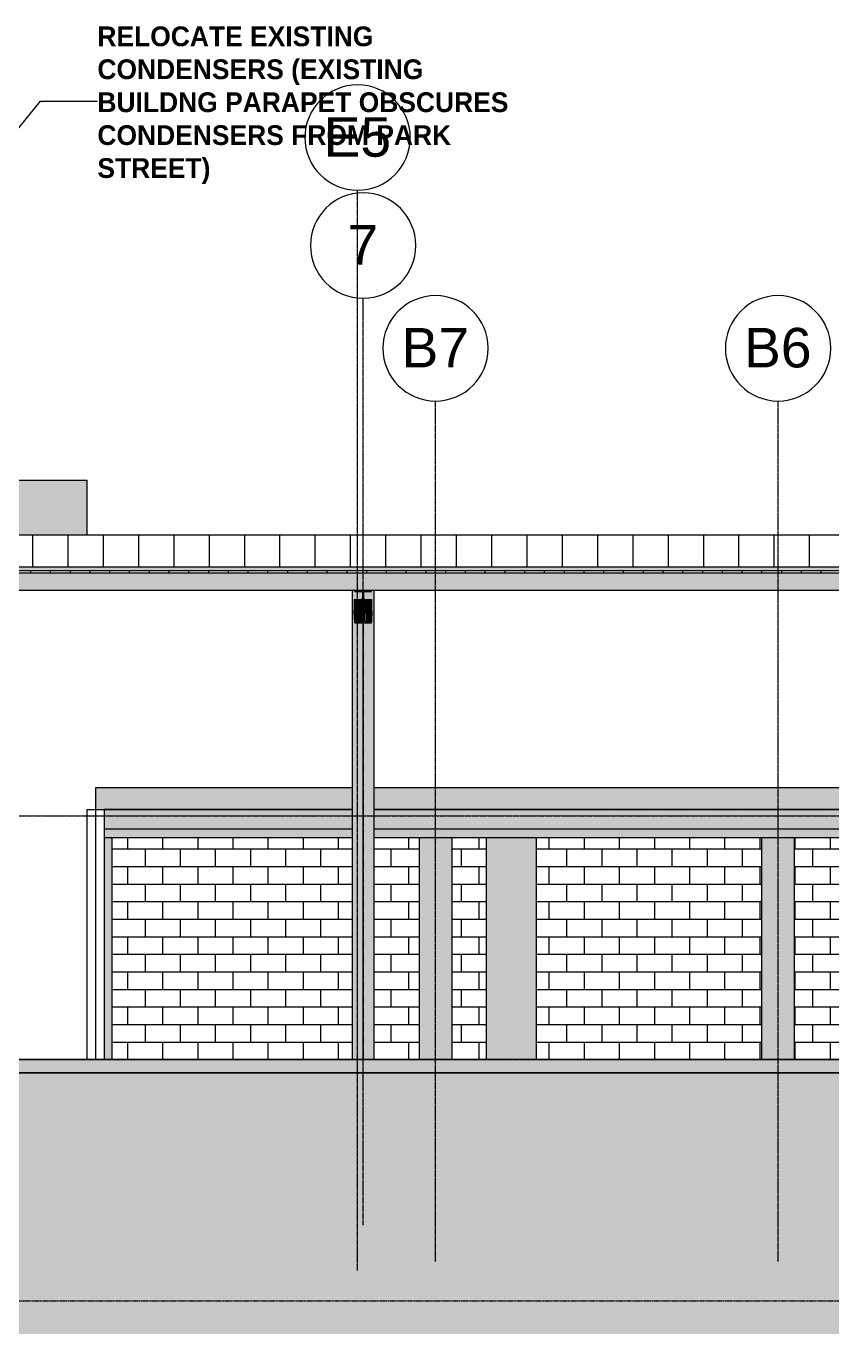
# Model space of a CAD drawing. Header units: inches. Extents: x 1352 to 6578, y -201 to 490.
# Drawn here: x 1911 to 2278, y -125 to 471 of the extents above; entities that cross this region are included whole.
import ezdxf

# ---------------------------------------------------------------- set-up
doc = ezdxf.new("R2010")
doc.units = ezdxf.units.IN
doc.header["$MEASUREMENT"] = 0
for name, pattern in [('Aligning Line 1_8_', [0.25, 0.125, -0.125]), ('Grid Line 1_2_', [0.875, 0.5, -0.125, 0.125, -0.125]), ('Hidden 1_8_', [0.1875, 0.125, -0.0625])]:
    doc.linetypes.add(name, pattern=pattern)
for name, color, linetype, lineweight in [('A-FLOR-LEVL', 51, 'Continuous', 9), ('A-ROOF', 132, 'Continuous', 13), ('A-ROOF-PATT', 132, 'Continuous', 9), ('A-WALL', 113, 'Continuous', 13), ('A-WALL-PATT', 111, 'Continuous', 13), ('C-BLDG-PADS', 91, 'Continuous', 13), ('C-TOPO', 7, 'Continuous', 9), ('G-ANNO-SYMB', 111, 'Aligning Line 1_8_', 9), ('G-ANNO-TEXT', 231, 'Continuous', 9), ('S-BEAM', 12, 'Continuous', 13), ('S-COLS', 52, 'Continuous', 13), ('S-GRID', 1, 'Continuous', 9), ('S-GRID-IDEN', 1, 'Continuous', 9)]:
    doc.layers.add(name, color=color, linetype=linetype, lineweight=lineweight)
doc.styles.add('Arial', font='arial.ttf', dxfattribs={"height": 18})
doc.styles.add('Century Gothic_B', font='', dxfattribs={"height": 9})
doc.styles.get('Century Gothic_B').set_extended_font_data('Century Gothic', bold=True)
pattern_1 = [(50, (2839.867, 132.76), (27.5427, -2.40992), [2.88, -31.68]), (355, (2839.867, 132.76), (-5.32784, 28.88427), [2.304, -25.344]), (100.451, (2842.163, 132.558), (22.2153, 26.47393), [2.448, -26.924]), (46.184, (2839.867, 140.44), (40.9819, -6.3564), [4.32, -47.52]), (96.636, (2843.283, 139.91), (35.8907, 37.4062), [3.671, -40.386]), (351.184, (2839.867, 140.44), (35.891, 37.4062), [3.456, -38.016]), (21, (2843.707, 138.52), (22.92104, -15.46073), [2.88, -31.68]), (326, (2843.707, 138.52), (9.34353, 27.84574), [2.304, -25.344]), (71.451, (2845.617, 137.23), (32.26477, 12.3844), [2.448, -26.924]), (37.5, (2839.867, 132.759), (0.466855, 12.78271), [1.267, -23.77, 1.267, -24.461, -25.44]), (37.5, (2839.867, 132.759), (0.466855, 12.78271), [-50.765, 1.267, -24.173]), (7.5, (2839.867, 132.759), (10.10159, 15.14509), [1.267, -13.402, 1.267, -23.194, -9.696]), (7.5, (2839.867, 132.759), (10.10159, 15.14509), [-39.13, 1.267, -8.429]), (327.5, (2831.304, 132.759), (20.49916, -0.86578), [1.267, -8.333, 1.267, -28.685, -39.744]), (327.5, (2831.304, 132.759), (20.49916, -0.86578), [-39.552, 1.267, -38.477]), (317.5, (2827.464, 132.759), (22.39478, 3.8443), [1.267, -11.213, 1.267, -18.624, -28.224]), (317.5, (2827.464, 132.759), (22.39478, 3.8443), [-32.371, 1.267, -26.957])]

# ---------------------------------------------------------------- blocks, each defined once
blk = doc.blocks.new('Conc Beam - Conc Beam-1196117-BUILDING SECTION - EAST_WEST - LOOKING SOUTH')
at = {"layer": 'S-BEAM', "lineweight": 9}
h = blk.add_hatch(dxfattribs=at)
h.set_pattern_fill('FP_2', color=9, style=0, pattern_type=2)
h.set_pattern_definition(pattern_1)
h.paths.add_polyline_path([(3003.2, 105), (3003.2, 114), (2717.2, 114), (2717.2, 105), (2995.35, 105)], flags=0)
h.paths.add_polyline_path([(1946.2, 105), (2059.2, 105), (2059.2, 114), (1946.2, 114)], flags=0)
h.paths.add_polyline_path([(2069.2, 105), (2383.2, 105), (2383.2, 114), (2069.2, 114)], flags=0)
h.paths.add_polyline_path([(2707.2, 105), (2707.2, 114), (2393.2, 114), (2393.2, 105), (2702.7, 105)], flags=0)
h = blk.add_hatch(dxfattribs=at)
h.set_pattern_fill('FP_1', color=9, style=0, pattern_type=2)
h.set_pattern_definition([(15.684, (2839.867, 266.494), (27.54289, -0.567414), [1.923, -21.151]), (358.819, (2839.867, 266.494), (-5.32787, 6.80526), [2.296, -25.253]), (128.059, (2842.163, 266.446), (22.21534, 6.23736), [0.72, -7.923]), (13.796, (2839.867, 268.303), (40.98236, -1.49731), [3.08, -33.877]), (116.279, (2843.283, 268.178), (35.8904, 8.813), [0.958, -10.541]), (357.907, (2839.867, 268.303), (35.89081, 8.81309), [3.417, -37.592]), (5.168, (2843.707, 267.851), (22.92125, -3.642143), [2.7, -29.697]), (350.97, (2843.707, 267.851), (9.343534, 6.56083), [1.934, -21.275]), (35.075, (2845.617, 267.547), (32.26462, 2.91765), [0.951, -10.465]), (10.247, (2839.867, 266.494), (0.466623, 3.012051), [1.022, -19.163, 1.022, -19.721, -20.51]), (10.247, (2839.867, 266.494), (0.466623, 3.012051), [-40.927, 1.022, -19.488]), (1.777, (2839.867, 266.494), (10.102217, 3.567981), [1.257, -13.293, 1.257, -23.006, -9.618]), (1.777, (2839.867, 266.494), (10.102217, 3.567981), [-38.813, 1.257, -8.361]), (351.464, (2831.304, 266.494), (20.4988025, -0.203912), [1.081, -7.107, 1.081, -24.464, -33.895]), (351.464, (2831.304, 266.494), (20.4988025, -0.203912), [-33.731, 1.081, -32.814]), (347.818, (2827.464, 266.494), (22.394407, 0.90578), [0.956, -8.457, 0.956, -14.047, -21.288]), (347.818, (2827.464, 266.494), (22.394407, 0.90578), [-24.416, 0.956, -20.333])])
h.paths.add_polyline_path([(3003.2, 101), (3003.2, 105), (2717.2, 105), (2717.2, 101), (2995.35, 101)], flags=0)
h.paths.add_polyline_path([(1946.2, 101), (2059.2, 101), (2059.2, 105), (1946.2, 105)], flags=0)
h.paths.add_polyline_path([(2069.2, 101), (2383.2, 101), (2383.2, 105), (2069.2, 105)], flags=0)
h.paths.add_polyline_path([(2707.2, 101), (2707.2, 105), (2393.2, 105), (2393.2, 101), (2702.7, 101)], flags=0)
at = {"layer": 'S-BEAM', "color": 8, "lineweight": 9}
for p, q in [((1946.2, 114), (2059.2, 114)), ((2069.2, 114), (2383.2, 114)), ((2059.2, 105), (1946.2, 105)), ((2383.2, 105), (2069.2, 105)), ((2059.2, 101), (1946.2, 101)), ((2383.2, 101), (2069.2, 101))]:
    blk.add_line(p, q, dxfattribs=at)
blk = doc.blocks.new('Walls 1 - Walls 1-1277454-BUILDING SECTION - EAST_WEST - LOOKING SOUTH')
at = {"layer": 'A-ROOF', "lineweight": 9}
blk.add_hatch(color=161, dxfattribs=at).paths.add_polyline_path([(1577.83, -48), (1577.83, 264), (1448.5, 264), (1448.5, -48)], flags=0)
h = blk.add_hatch(color=254, dxfattribs=at)
h.paths.add_polyline_path([(1938.58, -6.01), (1938.58, -6), (1908.37, -6.01)], flags=0)
h.paths.add_polyline_path([(1797.2, 239.02), (1938.58, 239.02), (1938.58, 264), (1797.2, 264), (1797.2, 241.62)], flags=0)
h.paths.add_polyline_path([(1585.45, 239.02), (1741.78, 239.02), (1741.78, 264), (1585.45, 264)], flags=0)
for p, q in [((1577.83, 264), (1448.5, 264)), ((1577.83, -48), (1577.83, 264)), ((1448.5, -48), (1577.83, -48))]:
    blk.add_line(p, q, dxfattribs=at)
at = {"layer": 'A-ROOF', "color": 8, "lineweight": 9}
for p, q in [((1585.45, 264), (1741.78, 264)), ((1797.2, 264), (1938.58, 264)), ((1938.58, 239.02), (1938.58, 264))]:
    blk.add_line(p, q, dxfattribs=at)
blk = doc.blocks.new('W-Wide Flange - GIRDER - T_B_D_ - 2-1379053-BUILDING SECTION - EAST_WEST - LOOKING SOUTH')
at = {"layer": 'S-BEAM', "lineweight": 9}
for points in [[(2060.18, 204.59), (2063.24, 204.62), (2063.24, 209.62), (2060.18, 209.62), (2060.18, 204.59)], [(2063.24, 204.59), (2063.44, 204.62), (2063.73, 204.77), (2063.87, 204.92), (2063.93, 204.99), (2064.01, 205.19), (2064.04, 205.39), (2064.01, 210.21), (2063.84, 209.9), (2063.8, 209.85), (2063.64, 209.72), (2063.44, 209.64), (2063.24, 209.62), (2063.24, 204.62)], [(2065.17, 204.59), (2065.15, 209.62), (2064.96, 209.64), (2064.77, 209.72), (2064.56, 209.9), (2064.48, 210.02), (2064.4, 210.21), (2064.37, 210.21), (2064.4, 205.19), (2064.54, 204.92), (2064.68, 204.77), (2064.77, 204.7), (2065, 204.62), (2065.15, 204.6)], [(2068.23, 204.59), (2068.23, 209.62), (2065.17, 209.62), (2065.17, 204.59), (2068.23, 204.59)]]:
    blk.add_hatch(color=254, dxfattribs=at).paths.add_polyline_path(points, flags=0)
h = blk.add_hatch(color=254, dxfattribs=at)
h.paths.add_polyline_path([(2064, 204.02), (2064.04, 204.02), (2064.01, 205.19), (2063.87, 204.92), (2063.72, 204.76), (2063.49, 204.64), (2063.29, 204.6), (2063.24, 204.59), (2060.18, 204.59), (2060.18, 204.54), (2063.44, 204.56), (2063.73, 204.71), (2063.88, 204.87), (2063.96, 205.01), (2063.99, 204.99), (2063.91, 204.77), (2063.92, 204.69), (2063.96, 204.65), (2063.9, 204.44), (2063.95, 204.45), (2063.99, 204.46), (2063.91, 204.19), (2063.84, 204.02), (2063.93, 204.09), (2063.94, 204.02), (2064, 204.02)], flags=0)
h.paths.add_polyline_path([(2064.48, 204.02), (2064.5, 204.16), (2064.49, 204.22), (2064.44, 204.37), (2064.5, 204.31), (2064.5, 204.67), (2064.53, 204.7), (2064.4, 205.09), (2064.46, 204.99), (2064.56, 204.82), (2064.72, 204.68), (2064.89, 204.59), (2065.03, 204.55), (2065.49, 204.54), (2068.23, 204.54), (2068.23, 204.59), (2064.96, 204.62), (2064.68, 204.77), (2064.52, 204.94), (2064.42, 205.13), (2064.4, 205.19), (2064.37, 205.18), (2064.39, 204.02), (2064.47, 204.02)], flags=0)
h.paths.add_polyline_path([(2063.93, 204.09), (2063.91, 204.13), (2064.01, 204.27), (2064.01, 204.22), (2063.95, 204.11)], flags=0)
h.paths.add_polyline_path([(2064.4, 204.34), (2064.44, 204.34), (2064.42, 204.31)], flags=0)
h.paths.add_polyline_path([(2064.47, 204.09), (2064.4, 204.25), (2064.42, 204.25), (2064.47, 204.11)], flags=0)
h.paths.add_polyline_path([(2064.49, 204.4), (2064.41, 204.51), (2064.46, 204.46), (2064.47, 204.43)], flags=0)
at = {"layer": 'S-BEAM', "color": 8, "lineweight": 9}
for p, q in [((2060.18, 209.62), (2063.24, 209.62)), ((2060.18, 209.62), (2060.18, 204.59)), ((2064.04, 212.61), (2064.04, 205.39)), ((2064.37, 205.39), (2064.37, 212.61)), ((2065.17, 209.62), (2068.23, 209.62)), ((2068.23, 204.59), (2068.23, 209.62)), ((2063.24, 204.59), (2060.18, 204.59)), ((2060.18, 204.59), (2060.18, 204.02)), ((2063.93, 204.02), (2064.04, 204.02)), ((2064.37, 204.02), (2064.48, 204.02)), ((2068.23, 204.59), (2065.17, 204.59)), ((2068.23, 204.02), (2068.23, 204.59))]:
    blk.add_line(p, q, dxfattribs=at)
for centre, start_param, end_param in [((2063.24, 210.42), 4.712389, 6.283185), ((2065.17, 210.42), 3.141593, 4.712389), ((2063.24, 205.39), 4.712389, 6.283185), ((2065.17, 205.39), 3.141593, 4.712389)]:
    blk.add_ellipse(centre, major_axis=(0.8, 0), ratio=0.999783, start_param=start_param, end_param=end_param, dxfattribs=at)
blk = doc.blocks.new('W-Wide Flange-Column - W10X49-1602557-BUILDING SECTION - EAST_WEST - LOOKING SOUTH')
at = {"layer": 'S-COLS', "color": 8, "linetype": 'Hidden 1_8_', "lineweight": 9}
for p, q in [((2064.05, 201.97), (2064.05, 200.21)), ((2064.05, 198.97), (2064.05, 0)), ((2064.36, 200.21), (2064.36, 201.97)), ((2064.36, 0), (2064.36, 198.97))]:
    blk.add_line(p, q, dxfattribs=at)
blk = doc.blocks.new('Grid - Grid Head - Circle-50561-BUILDING SECTION - EAST_WEST - LOOKING SOUTH')
at = {"layer": 'S-GRID-IDEN'}
for start, end in [(0, 180), (180, 360)]:
    blk.add_arc((2877.2, 324), 24, start, end, dxfattribs=at)

msp = doc.modelspace()

# ---------------------------------------------------------------- hatches: boundary and pattern name
at = {"layer": 'A-ROOF', "lineweight": 9}
msp.add_hatch(color=254, dxfattribs=at).paths.add_polyline_path([(3074.20325, 222.77639), (3105.45325, 222.77639), (3105.45325, 224.27671), (1585.45325, 224.27671), (1585.45325, 222.77639), (3037.15949, 222.77639)], flags=0)
at = {"layer": 'A-ROOF'}
h = msp.add_hatch(color=8, dxfattribs=at)
h.paths.add_polyline_path([(2451.86324, 114), (2707.20325, 114), (2707.20325, 124), (2393.20325, 124), (2393.20325, 114), (2410.05637, 114)], flags=0)
h.paths.add_polyline_path([(1946.20325, 114), (2059.20325, 114), (2059.20325, 124), (1942.39075, 124), (1942.39075, 114)], flags=0)
h.paths.add_polyline_path([(3003.20325, 114), (3003.20325, 124), (2717.20325, 124), (2717.20325, 114), (2995.35262, 114)], flags=0)
h.paths.add_polyline_path([(2069.20325, 114), (2383.20325, 114), (2383.20325, 124), (2069.20325, 124)], flags=0)
at = {"layer": 'A-ROOF-PATT'}
h = msp.add_hatch(dxfattribs=at)
h.set_pattern_fill('FP_6', color=9, style=0, pattern_type=2)
h.set_pattern_definition([(90, (0, 464.157), (-16.082, 1e-15), [])])
h.paths.add_polyline_path([(2383.92707, 224.27671), (3105.45325, 224.27671), (3105.45325, 225.63259), (3569.20325, 225.63259), (3569.20325, 233.68468), (3360.20325, 233.68468), (3360.20325, 239.01801), (3028.20325, 239.01801), (3028.20325, 224.6352), (3017.57825, 224.6352), (3017.57825, 239.01801), (1797.20325, 239.01801), (1797.20325, 237.63489), (1799.20325, 237.63489), (1799.20325, 226.41246), (1739.78138, 226.41246), (1739.78138, 237.63489), (1741.78138, 237.64135), (1741.78138, 239.01801), (1585.45325, 239.01801), (1585.45325, 224.27671), (2378.70121, 224.27671)], flags=0)
h = msp.add_hatch(dxfattribs=at)
h.set_pattern_fill('FP_4', color=8, style=0, pattern_type=2)
h.set_pattern_definition([(0, (2839.867, 132.759), (0, 9), []), (90, (2839.867, 132.759), (-9, 6e-16), [])])
h.paths.add_polyline_path([(1585.45325, 221.77617), (3105.45325, 221.77617), (3105.45325, 222.77639), (1585.45325, 222.77639)], flags=0)
h = msp.add_hatch(dxfattribs=at)
h.set_pattern_fill('FP_5', color=8, style=0, pattern_type=2)
h.set_pattern_definition([(161.57, (2840.347, 133.239), (-3.8399538, -1.54e-05), [0, -27.322, 3.034, 0]), (18.43, (2839.387, 133.239), (-3.8399538, 1.54e-05), [0, -27.322, 3.034, 0]), (108.43, (2840.347, 133.239), (1.919622, -9.6005246), [9.106, -21.25]), (71.57, (2839.387, 133.239), (1.919622, 9.6005246), [9.106, -21.25])])
h.paths.add_polyline_path([(3105.2563, 213.77444), (3105.45325, 213.77444), (3105.45325, 221.77617), (1585.45325, 221.77617), (1585.45325, 213.77444), (3074.20325, 213.77444)], flags=0)
at = {"layer": 'A-WALL'}
msp.add_hatch(color=254, dxfattribs=at).paths.add_polyline_path([(2120.20325, 0), (2143.20325, 0), (2143.20325, 101), (2120.20325, 101), (2120.20325, 100.65548)], flags=0)
at = {"layer": 'A-WALL-PATT', "lineweight": 9}
h = msp.add_hatch(dxfattribs=at)
h.set_pattern_fill('FP_7', color=9, style=0, pattern_type=2)
h.set_pattern_definition([(0, (3205.016, 0), (0, 8), []), (90, (3205.016, 0), (-8, 8), [8, -8])])
h.paths.add_polyline_path([(3016.20319, -6.00628), (3016.17187, -6), (3005.80434, -6.00628)], flags=0)
h.paths.add_polyline_path([(2735.53637, 0), (2765.20325, 0), (2765.20325, 101), (2728.70325, 101), (2728.70325, 0)], flags=0)
h.paths.add_polyline_path([(1950.18074, 0), (2059.20325, 0), (2059.20325, 101), (1949.89075, 101), (1949.89075, 0)], flags=0)
h.paths.add_polyline_path([(2953.54574, 0), (2980.20325, 0), (2980.20325, 101), (2884.70325, 101), (2884.70325, 0)], flags=0)
h.paths.add_polyline_path([(2788.20325, 0), (2869.70325, 0), (2869.70325, 101), (2788.20325, 101), (2788.20325, 100.65548)], flags=0)
h.paths.add_polyline_path([(2707.20325, 0), (2707.20325, 101), (2573.20325, 101), (2573.20325, 0), (2702.70449, 0)], flags=0)
h.paths.add_polyline_path([(2117.40824, 0), (2120.20325, 0), (2120.20325, 101), (2104.70325, 101), (2104.70325, 0)], flags=0)
h.paths.add_polyline_path([(2550.20325, 0), (2550.20325, 101), (2416.70325, 101), (2416.70325, 0), (2451.86324, 0)], flags=0)
h.paths.add_polyline_path([(2143.20325, 0), (2245.70325, 0), (2245.70325, 101), (2143.20325, 101), (2143.20325, 100.65548)], flags=0)
h.paths.add_polyline_path([(2260.70325, 0), (2335.20325, 0), (2335.20325, 101), (2260.70325, 101), (2260.70325, 100.65548)], flags=0)
h.paths.add_polyline_path([(2358.20325, 0), (2383.20325, 0), (2383.20325, 101), (2358.20325, 101), (2358.20325, 100.65548)], flags=0)
h.paths.add_polyline_path([(2393.20325, 0), (2401.70325, 0), (2401.70325, 101), (2393.20325, 101), (2393.20325, 44.26948)], flags=0)
h.paths.add_polyline_path([(2069.20325, 0), (2089.70325, 0), (2089.70325, 101), (2069.20325, 101), (2069.20325, 44.26948)], flags=0)
at = {"layer": 'C-BLDG-PADS', "lineweight": 9}
h = msp.add_hatch(dxfattribs=at)
h.set_pattern_fill('FP_2', style=0, pattern_type=2)
h.set_pattern_definition(pattern_1)
h.paths.add_polyline_path([(2117.40824, -6), (3016.20325, -6), (3016.20325, 0), (1587.20325, 0), (1587.20325, -6), (2075.60137, -6)], flags=0)
at = {"layer": 'C-TOPO'}
h = msp.add_hatch(dxfattribs=at)
h.set_pattern_fill('FP_11', color=8, style=0, pattern_type=2)
h.set_pattern_definition([(0, (2839.867, 132.76), (24, 24), [24, -24]), (0, (2839.867, 141.76), (24, 24), [24, -24]), (0, (2839.867, 150.76), (24, 24), [24, -24]), (90, (2842.867, 153.76), (-24, 24), [24, -24]), (90, (2851.867, 153.76), (-24, 24), [24, -24]), (90, (2860.867, 153.76), (-24, 24), [24, -24])])
h.paths.add_polyline_path([(1590.64075, -124.88852), (3016.20325, -124.88852), (3016.20325, -80), (3012.20325, -80), (3012.20325, -68), (3016.20325, -68), (3016.20325, -6.00628), (1587.20325, -6.00628), (1587.20325, -48), (1590.64075, -48), (1590.64075, -60), (1587.20325, -60), (1587.20325, -124.88852)], flags=0)
at = {"layer": 'S-BEAM'}
for points in [[(2060.43315, 213.22333), (2060.42874, 213.77444), (2060.37549, 213.73443), (2060.43313, 213.22355)], [(2067.97335, 213.22333), (2068.03552, 213.77444), (2067.97338, 213.73443), (2067.97338, 213.42748)], [(2063.28963, 199.48525), (2063.29074, 199.50436), (2063.23575, 204.53526), (2060.17825, 204.53526), (2060.4338, 199.48525), (2062.53672, 199.48525)], [(2065.15005, 199.48525), (2067.97271, 199.48525), (2068.22825, 204.53526), (2065.17075, 204.53526), (2065.14965, 199.48525)], [(2060.43382, 198.97406), (2060.4338, 199.48525), (2060.4338, 198.97453)]]:
    msp.add_hatch(color=9, dxfattribs=at).paths.add_polyline_path(points, flags=0)
at = {"layer": 'S-BEAM', "lineweight": 9}
h = msp.add_hatch(dxfattribs=at)
h.set_pattern_fill('FP_14', color=8, style=0, pattern_type=2)
h.set_pattern_definition([(45, (2839.867, 132.759), (-9.50352, 9.50352), []), (45, (2839.867, 147.159), (-9.50352, 9.50352), [])])
h.paths.add_polyline_path([(2060.43382, 198.97406), (2067.97268, 198.97406), (2067.97268, 199.48525), (2064.88052, 199.5273), (2064.64029, 199.65177), (2064.429, 199.91709), (2064.35365, 200.2477), (2064.37281, 212.63085), (2064.52001, 212.93646), (2064.78516, 213.1479), (2065.11569, 213.22333), (2067.97335, 213.22333), (2067.97338, 213.73443), (2060.43313, 213.73443), (2060.43315, 213.22333), (2063.52592, 213.18129), (2063.76606, 213.05694), (2063.97742, 212.79173), (2064.05282, 212.46118), (2064.03375, 200.07802), (2063.88662, 199.77231), (2063.62152, 199.56075), (2063.29095, 199.48525), (2060.43382, 199.48525), (2060.43382, 199.33098)], flags=0)
at = {"layer": 'S-BEAM'}
h = msp.add_hatch(color=9, dxfattribs=at)
h.paths.add_polyline_path([(2063.93594, 200.55607), (2064.02309, 200.68587), (2063.97992, 200.66573), (2063.94003, 200.56627)], flags=0)
h.paths.add_polyline_path([(2063.85379, 201.33443), (2063.89142, 201.31526), (2063.85242, 201.3313)], flags=0)
h.paths.add_polyline_path([(2063.81645, 201.81147), (2063.84323, 201.77487), (2063.77713, 201.68766)], flags=0)
h.paths.add_polyline_path([(2063.90675, 203.29402), (2063.82304, 203.23945), (2063.8538, 203.28072), (2063.90032, 203.2924)], flags=0)
h.paths.add_polyline_path([(2063.81029, 203.99353), (2063.76362, 203.87987), (2063.70997, 203.91474), (2063.76362, 203.98585)], flags=0)
h.paths.add_polyline_path([(2063.29095, 199.48525), (2063.62169, 199.56086), (2063.8867, 199.77254), (2064.02157, 200.2477), (2063.97992, 200.27991), (2063.8968, 200.2193), (2063.92768, 200.40224), (2063.98104, 200.72128), (2063.96601, 200.88961), (2063.93458, 200.9274), (2063.90083, 200.9517), (2063.78292, 200.88271), (2063.84323, 200.99562), (2063.90083, 201.04733), (2064.01205, 201.34697), (2063.9622, 201.47609), (2063.93238, 201.4919), (2063.90641, 201.55734), (2063.90641, 201.63882), (2063.93578, 201.74546), (2063.94859, 202.21266), (2063.89787, 202.20441), (2063.86146, 202.2281), (2063.89787, 202.34769), (2063.9622, 202.41244), (2063.9622, 202.53454), (2063.8883, 202.49359), (2063.84323, 202.50107), (2063.8541, 202.56723), (2063.97016, 202.84114), (2063.94853, 202.84114), (2063.92718, 202.88963), (2064.00734, 203.32049), (2063.92429, 203.22173), (2063.92788, 203.38921), (2063.90032, 203.41483), (2063.87255, 203.4387), (2063.8478, 203.48741), (2063.84323, 203.53823), (2063.90032, 203.68337), (2063.95142, 203.77786), (2063.99662, 204.01975), (2063.88211, 203.87203), (2063.83069, 203.86808), (2063.84323, 203.89549), (2063.92679, 204.02436), (2063.8864, 204.0533), (2063.84323, 204.07503), (2063.93297, 204.40151), (2063.90598, 204.38855), (2063.92474, 204.49183), (2063.9653, 204.67281), (2063.90801, 204.67281), (2063.87902, 204.70178), (2063.99099, 205.02019), (2063.95317, 204.99454), (2063.847, 204.82889), (2063.69005, 204.68407), (2063.52034, 204.59463), (2063.29095, 204.54253), (2063.23575, 204.53526), (2063.29074, 199.50436)], flags=0)
h.paths.add_polyline_path([(2063.69517, 199.72126), (2063.69506, 199.72126), (2063.69506, 199.77226)], flags=0)
h.paths.add_polyline_path([(2063.66008, 199.86095), (2063.78076, 200.00041), (2063.69506, 199.897)], flags=0)
h.paths.add_polyline_path([(2063.61946, 200.34174), (2063.68894, 200.42989), (2063.68894, 200.3863), (2063.62152, 200.34307)], flags=0)
h.paths.add_polyline_path([(2063.74511, 200.42232), (2063.90083, 200.68623), (2063.76599, 200.44754)], flags=0)
h.paths.add_polyline_path([(2063.73812, 201.81504), (2063.84493, 201.92487), (2063.84323, 201.9114), (2063.74505, 201.82139)], flags=0)
h.paths.add_polyline_path([(2063.9062, 202.21371), (2063.8883, 202.26981), (2063.89787, 202.2159)], flags=0)
h.paths.add_polyline_path([(2063.94489, 202.56723), (2064.00664, 202.60591), (2063.96663, 202.62336), (2063.95964, 202.60532)], flags=0)
h.paths.add_polyline_path([(2063.92429, 203.22173), (2064.00734, 203.32049), (2063.97093, 203.34946), (2063.93887, 203.26167)], flags=0)
h.paths.add_polyline_path([(2063.92718, 203.48591), (2064.01959, 203.63518), (2063.98183, 203.6399), (2063.93045, 203.49513)], flags=0)
h.paths.add_polyline_path([(2063.93045, 203.5594), (2063.99791, 203.73614), (2063.96862, 203.7082), (2063.95109, 203.63987)], flags=0)
h.paths.add_polyline_path([(2063.93297, 204.08987), (2064.01204, 204.26642), (2063.97989, 204.26642), (2063.90594, 204.11556)], flags=0)
h.paths.add_polyline_path([(2063.95763, 204.26733), (2064.01218, 204.33228), (2063.97594, 204.33228)], flags=0)
h = msp.add_hatch(color=9, dxfattribs=at)
h.paths.add_polyline_path([(2064.45152, 204.55807), (2064.56614, 204.43414), (2064.48512, 204.5043), (2064.4681, 204.53153)], flags=0)
h.paths.add_polyline_path([(2064.48512, 204.39987), (2064.44121, 204.41688), (2064.47354, 204.41161)], flags=0)
h.paths.add_polyline_path([(2064.62621, 203.24397), (2064.53178, 203.31436), (2064.57548, 203.26479), (2064.60932, 203.2509)], flags=0)
h.paths.add_polyline_path([(2064.42238, 201.24726), (2064.50106, 201.17657), (2064.45866, 201.17657)], flags=0)
h.paths.add_polyline_path([(2065.11555, 199.48525), (2065.14965, 204.53804), (2064.82035, 204.62188), (2064.68317, 204.70961), (2064.53566, 204.85996), (2064.42449, 205.06417), (2064.42401, 204.96779), (2064.4981, 204.76953), (2064.48772, 204.68949), (2064.44121, 204.67281), (2064.40796, 204.59626), (2064.41782, 204.46807), (2064.50239, 204.19768), (2064.45544, 204.19768), (2064.45544, 203.96417), (2064.45544, 203.93609), (2064.44318, 203.85437), (2064.4265, 203.73614), (2064.41099, 203.68653), (2064.43359, 203.59196), (2064.63435, 203.21257), (2064.60699, 203.17607), (2064.55113, 203.17422), (2064.53178, 203.1334), (2064.51477, 203.10549), (2064.5141, 203.02252), (2064.46771, 203.03616), (2064.49528, 202.85511), (2064.46768, 202.80025), (2064.51934, 202.5252), (2064.46768, 202.25571), (2064.4251, 202.31136), (2064.51422, 201.88695), (2064.50011, 201.85405), (2064.56278, 201.66113), (2064.48995, 201.70416), (2064.48798, 201.5121), (2064.41196, 201.63687), (2064.44652, 201.43235), (2064.42238, 201.39141), (2064.39497, 201.43235), (2064.43838, 200.88988), (2064.44016, 200.85634), (2064.52284, 200.69284), (2064.55025, 200.68926), (2064.55025, 200.58036), (2064.50226, 200.63749), (2064.43579, 200.68543), (2064.49416, 200.33134), (2064.42787, 200.35991), (2064.5197, 200.10397), (2064.37791, 200.33134), (2064.429, 200.04795), (2064.4714, 199.99442), (2064.50967, 199.80133), (2064.57731, 199.71484), (2064.78507, 199.56075), (2064.94624, 199.50436)], flags=0)
h.paths.add_polyline_path([(2064.72121, 200.45498), (2064.66562, 200.55617), (2064.67678, 200.55496)], flags=0)
h.paths.add_polyline_path([(2064.6984, 200.71124), (2064.5912, 200.77667), (2064.6967, 200.77667), (2064.69778, 200.73517)], flags=0)
h.paths.add_polyline_path([(2064.68964, 203.33224), (2064.60699, 203.44782), (2064.65311, 203.43975), (2064.68008, 203.36038)], flags=0)
h.paths.add_polyline_path([(2064.46151, 203.38927), (2064.48149, 203.43975), (2064.44639, 203.43975)], flags=0)
at = {"layer": 'S-COLS'}
h = msp.add_hatch(color=9, dxfattribs=at)
h.paths.add_polyline_path([(2069.20325, 0), (2069.20325, 213.77444), (2068.03101, 213.73443), (2067.97335, 213.22333), (2064.88059, 213.18129), (2064.64049, 213.05694), (2064.4292, 212.79196), (2064.42912, 212.79173), (2064.37075, 212.61259), (2064.39801, 210.20821), (2064.56385, 209.90336), (2064.60507, 209.84965), (2064.77075, 209.72255), (2064.9637, 209.64264), (2065.17075, 209.61539), (2068.22864, 209.61539), (2068.22825, 203.96039), (2067.94684, 198.97406), (2060.4338, 198.97453), (2060.17786, 204.59463), (2060.17786, 209.61539), (2063.44281, 209.64264), (2063.63575, 209.72255), (2063.84266, 209.90336), (2063.92857, 210.0153), (2064.00849, 210.20821), (2064.03575, 210.41522), (2064.03367, 212.63085), (2063.88645, 212.93646), (2063.62126, 213.1479), (2063.29081, 213.22333), (2060.43313, 213.22355), (2060.37098, 213.77444), (2059.20325, 213.77444), (2059.20325, 0)], flags=0)
h.paths.add_polyline_path([(2064.47454, 200.54971), (2064.38655, 200.68926), (2064.42787, 200.66286), (2064.45788, 200.59011)], flags=0)
h.paths.add_polyline_path([(2064.59771, 200.56349), (2064.72121, 200.45498), (2064.65369, 200.55745), (2064.61697, 200.56141)], flags=0)
h.paths.add_polyline_path([(2064.5197, 199.77254), (2064.38481, 200.2477), (2064.43008, 200.21202), (2064.52562, 200.06155), (2064.49392, 200.15675), (2064.45508, 200.39677), (2064.47454, 200.41842), (2064.42615, 200.7192), (2064.46676, 200.7192), (2064.55025, 200.58036), (2064.58766, 200.59011), (2064.50226, 200.69553), (2064.48832, 200.7192), (2064.43838, 200.88988), (2064.48047, 200.90734), (2064.44472, 201.13178), (2064.42745, 201.38384), (2064.44652, 201.43235), (2064.42745, 201.61144), (2064.49419, 201.5121), (2064.53487, 201.66113), (2064.53367, 201.71413), (2064.50011, 201.85405), (2064.51792, 201.97408), (2064.46768, 202.17346), (2064.50044, 202.21288), (2064.50883, 202.21288), (2064.53178, 202.90253), (2064.48184, 203.09751), (2064.51477, 203.10549), (2064.53178, 203.1334), (2064.56415, 203.14255), (2064.58244, 203.19085), (2064.65062, 203.14982), (2064.54196, 203.41579), (2064.41099, 203.68653), (2064.44883, 203.68653), (2064.47041, 203.73614), (2064.49057, 203.81611), (2064.45544, 203.93609), (2064.48492, 203.97558), (2064.45544, 204.01975), (2064.36633, 204.01975), (2064.38586, 200.04058), (2064.50163, 199.80133)], flags=0)
h.paths.add_polyline_path([(2063.83024, 203.2748), (2063.72146, 203.18453), (2063.75606, 203.18453), (2063.82304, 203.26605)], flags=0)
h.paths.add_polyline_path([(2063.90675, 203.29402), (2063.82292, 203.23887), (2063.8538, 203.23292), (2063.90032, 203.28659)], flags=0)
h.paths.add_polyline_path([(2063.94489, 202.56723), (2063.98255, 202.56723), (2063.9622, 202.57807)], flags=0)
h.paths.add_polyline_path([(2063.95337, 202.374), (2063.8883, 202.31625), (2063.93694, 202.34769)], flags=0)
h.paths.add_polyline_path([(2063.85122, 201.91872), (2063.79736, 201.91872), (2063.84323, 201.9114), (2063.84493, 201.91296)], flags=0)
h.paths.add_polyline_path([(2063.81645, 201.81147), (2063.85122, 201.78541), (2063.84323, 201.81147)], flags=0)
h.paths.add_polyline_path([(2063.9622, 202.04187), (2063.83115, 201.85684), (2063.90641, 201.95367), (2063.94859, 202.02035)], flags=0)
h.paths.add_polyline_path([(2063.85379, 201.33443), (2063.89142, 201.31526), (2063.85988, 201.33406)], flags=0)
h.paths.add_polyline_path([(2063.91942, 200.88082), (2063.77861, 200.67964), (2063.88409, 200.8277), (2063.90083, 200.85286)], flags=0)
h.paths.add_polyline_path([(2063.93552, 199.91684), (2063.97739, 199.91709), (2064.05282, 200.25918), (2063.99798, 204.01975), (2063.90032, 203.68337), (2063.85191, 203.62253), (2063.8864, 203.52104), (2063.89297, 203.48129), (2063.90032, 203.41483), (2063.9259, 203.38026), (2063.90675, 203.12054), (2063.98094, 203.22173), (2063.89787, 202.74279), (2063.96663, 202.78992), (2063.91332, 202.64137), (2063.81181, 202.49688), (2063.86884, 202.50963), (2064.02182, 202.76586), (2063.94563, 202.34769), (2063.95337, 202.21962), (2063.93421, 202.13353), (2063.98862, 202.18828), (2063.94171, 201.68311), (2063.90641, 201.57162), (2063.95941, 201.58732), (2063.97467, 201.49089), (2063.99805, 201.30596), (2063.87892, 201.00333), (2063.8088, 200.98781), (2063.82066, 200.90028), (2063.95019, 201.00646), (2063.93458, 200.9274), (2063.96601, 200.88961), (2063.97992, 200.89224), (2063.96196, 200.65136), (2063.93594, 200.39278), (2063.90083, 200.21667), (2063.94682, 200.2193), (2064.02578, 200.36393), (2063.97739, 200.05184), (2063.93538, 199.93687)], flags=0)
h.paths.add_polyline_path([(2063.61946, 200.34174), (2063.68894, 200.42989), (2063.65064, 200.40224), (2063.62152, 200.34574)], flags=0)
h.paths.add_polyline_path([(2064.6984, 200.71124), (2064.67157, 200.78082), (2064.5912, 200.77667), (2064.69656, 200.71236)], flags=0)
h.paths.add_polyline_path([(2064.71126, 201.37269), (2064.68409, 201.45834), (2064.68409, 201.40823), (2064.69511, 201.39381)], flags=0)
h.paths.add_polyline_path([(2063.92429, 203.22173), (2063.98544, 203.38921), (2063.98183, 203.29016), (2063.93887, 203.23907)], flags=0)
h.paths.add_polyline_path([(2064.62621, 203.24397), (2064.53178, 203.31436), (2064.57548, 203.31192), (2064.60699, 203.26971)], flags=0)
h.paths.add_polyline_path([(2064.68964, 203.33224), (2064.60699, 203.44782), (2064.62629, 203.40127), (2064.6814, 203.34122)], flags=0)
h.paths.add_polyline_path([(2064.00607, 203.7082), (2063.97579, 203.73614), (2063.99791, 203.73614)], flags=0)
h.paths.add_polyline_path([(2063.8864, 203.77786), (2063.95353, 204.01975), (2063.924, 203.99479), (2063.86153, 203.84945), (2063.88764, 203.87987), (2063.91033, 203.84748)], flags=0)
h.paths.add_polyline_path([(2063.76362, 203.87987), (2063.76362, 203.98585), (2063.71666, 203.93537), (2063.7313, 203.88528)], flags=0)
for points in [[(1949.89075, 0), (1949.89075, 101), (1946.20325, 101), (1946.20325, 0), (1949.67282, 0)], [(2090.44021, 0), (2104.70325, 0), (2104.70325, 101), (2089.70325, 101), (2089.74477, 0), (2089.92119, 0)], [(2245.74477, 0), (2260.70325, 0), (2260.70325, 101), (2245.70325, 101), (2245.70325, 0)]]:
    msp.add_hatch(color=254, dxfattribs=at).paths.add_polyline_path(points, flags=0)

# ---------------------------------------------------------------- linework, layer by layer
at = {"layer": 'A-FLOR-LEVL', "linetype": 'Grid Line 1_2_'}
for p, q in [((1351.78416, 111), (4220.88543, 111)), ((1351.78416, 0), (4220.88543, 0))]:
    msp.add_line(p, q, dxfattribs=at)
at = {"layer": 'A-ROOF', "color": 8, "lineweight": 9}
for p, q in [((1797.20325, 239.01801), (3017.57825, 239.01801)), ((2059.20325, 114), (1946.20325, 114)), ((2383.20325, 114), (2069.20325, 114))]:
    msp.add_line(p, q, dxfattribs=at)
at = {"layer": 'A-ROOF', "lineweight": 9}
for p, q in [((3105.45325, 224.27671), (1585.45325, 224.27671)), ((1585.45325, 222.77639), (3105.45325, 222.77639)), ((1585.45325, 221.77617), (3105.45325, 221.77617)), ((1585.45325, 213.77444), (3105.45325, 213.77444))]:
    msp.add_line(p, q, dxfattribs=at)
at = {"layer": 'A-WALL', "color": 8, "lineweight": 9}
for p, q in [((1942.39075, 0), (1942.39075, 124)), ((1942.39075, 124), (2059.20325, 124)), ((2069.20325, 124), (2383.20325, 124)), ((1938.57825, 0), (1938.57825, 114)), ((1938.57825, 114), (1946.20325, 114)), ((1946.20325, 114), (1946.20325, 0)), ((2120.20325, 101), (2120.20325, 0)), ((2143.20325, 0), (2143.20325, 101))]:
    msp.add_line(p, q, dxfattribs=at)
at = {"layer": 'C-BLDG-PADS', "lineweight": 9}
for p, q in [((3212.45325, 0), (1448.49824, 0)), ((1448.49824, -6), (3212.45325, -6))]:
    msp.add_line(p, q, dxfattribs=at)
at = {"layer": 'C-TOPO'}
msp.add_line((2740.21905, -6.00628), (1678.4912, -6.00628), dxfattribs=at)
at = {"layer": 'C-TOPO', "color": 8}
msp.add_line((1678.49121, -6.00628), (2740.21893, -6.00628), dxfattribs=at)
at = {"layer": 'G-ANNO-SYMB'}
msp.add_line((1448.49824, -109.86125), (4124.13824, -109.86125), dxfattribs=at)
at = {"layer": 'G-ANNO-TEXT'}
for p, q in [((1764.58779, 249.37252), (1917.24907, 436.59862)), ((1917.24907, 436.59862), (1943.17268, 436.59862))]:
    msp.add_line(p, q, dxfattribs=at)
at = {"layer": 'S-BEAM', "color": 8, "lineweight": 9}
for p, q in [((2060.43315, 213.22333), (2060.37098, 213.77444)), ((2064.03575, 205.33509), (2064.03575, 212.61276)), ((2064.37075, 212.61259), (2064.37075, 205.33509)), ((2067.97335, 213.22333), (2068.03552, 213.77444)), ((2060.4338, 199.48525), (2060.17825, 204.53526)), ((2060.17825, 203.96039), (2060.17825, 204.53526)), ((2060.17825, 204.53526), (2063.23575, 204.53526)), ((2060.43382, 198.97406), (2060.17825, 203.96039)), ((2063.79669, 203.96039), (2063.72477, 203.96039)), ((2063.96957, 203.96039), (2063.89602, 203.96039)), ((2064.04037, 203.96039), (2063.98855, 203.96039)), ((2064.44552, 203.96039), (2064.36613, 203.96039)), ((2065.17075, 204.53526), (2068.22825, 204.53526)), ((2067.97268, 198.97406), (2068.22825, 203.96039)), ((2068.22825, 204.53526), (2067.97271, 199.48525)), ((2068.22825, 204.53526), (2068.22825, 203.96039))]:
    msp.add_line(p, q, dxfattribs=at)
at = {"layer": 'S-BEAM', "lineweight": 9}
for p, q in [((2067.97338, 213.73443), (2060.43313, 213.73443)), ((2060.43313, 213.73443), (2060.43315, 213.22333)), ((2060.43315, 213.22333), (2063.29081, 213.22333)), ((2064.05282, 212.46118), (2064.05285, 200.2477)), ((2064.35365, 200.2477), (2064.35369, 212.46118)), ((2065.11569, 213.22333), (2067.97335, 213.22333)), ((2067.97335, 213.22333), (2067.97338, 213.73443)), ((2063.29095, 199.48525), (2060.4338, 199.48525)), ((2060.4338, 199.48525), (2060.43382, 198.97406)), ((2060.43382, 198.97406), (2067.97268, 198.97406)), ((2067.97271, 199.48525), (2065.11555, 199.48525)), ((2067.97268, 198.97406), (2067.97271, 199.48525))]:
    msp.add_line(p, q, dxfattribs=at)
at = {"layer": 'S-BEAM', "color": 8, "lineweight": 9}
for centre, start_param, end_param in [((2063.23575, 205.33509), 1.570796327, 3.141592654), ((2065.17075, 205.33509), 0, 1.570796327)]:
    msp.add_ellipse(centre, major_axis=(-0.8, 0), ratio=0.999783057, start_param=start_param, end_param=end_param, dxfattribs=at)
at = {"layer": 'S-BEAM', "lineweight": 9}
for points in [[(2063.29081, 213.22333), (2063.34879, 213.22317), (2063.46148, 213.21054), (2063.62449, 213.15356), (2063.77003, 213.06193), (2063.912, 212.92008), (2064.02384, 212.71687), (2064.05259, 212.54803), (2064.05282, 212.46118)], [(2064.35369, 212.46118), (2064.35385, 212.51916), (2064.36647, 212.63185), (2064.42342, 212.79487), (2064.51501, 212.94044), (2064.65682, 213.08245), (2064.86001, 213.19434), (2065.02885, 213.2231), (2065.11569, 213.22333)], [(2064.05285, 200.2477), (2064.05269, 200.18972), (2064.04008, 200.07702), (2063.98316, 199.91396), (2063.89162, 199.76834), (2063.74985, 199.62625), (2063.54667, 199.51427), (2063.37781, 199.48548), (2063.29095, 199.48525)], [(2065.11555, 199.48525), (2065.05756, 199.48541), (2064.94487, 199.49805), (2064.78184, 199.55508), (2064.63631, 199.64678), (2064.49438, 199.78871), (2064.38261, 199.99199), (2064.35388, 200.16085), (2064.35365, 200.2477)]]:
    msp.add_open_spline(points, degree=3, knots=[0, 0, 0, 0, 0.142857143, 0.285714286, 0.428571429, 0.571428571, 0.785714286, 1, 1, 1, 1], dxfattribs=at)
at = {"layer": 'S-COLS', "color": 8, "lineweight": 9}
for p, q in [((2059.20325, 213.77444), (2059.20325, 0)), ((2069.20325, 0), (2069.20325, 213.77444)), ((1949.89075, 0), (1949.89075, 101)), ((2089.70325, 101), (2089.70325, 0)), ((2104.70325, 0), (2104.70325, 101)), ((2245.70325, 101), (2245.70325, 0)), ((2260.70325, 0), (2260.70325, 101))]:
    msp.add_line(p, q, dxfattribs=at)
at = {"layer": 'S-GRID', "linetype": 'Grid Line 1_2_'}
for p, q in [((2061.70325, -96), (2061.70325, 396)), ((2064.20325, -75.40835), (2064.20325, 346.81628)), ((2097.20325, -92), (2097.20325, 300)), ((2253.20325, -92), (2253.20325, 300))]:
    msp.add_line(p, q, dxfattribs=at)

# ---------------------------------------------------------------- block references
at = {"layer": 'A-ROOF', "color": 8, "lineweight": 9}
msp.add_blockref('Walls 1 - Walls 1-1277454-BUILDING SECTION - EAST_WEST - LOOKING SOUTH', (0, 0), dxfattribs=at)
at = {"layer": 'S-BEAM', "color": 8, "lineweight": 9}
for name in ['W-Wide Flange - GIRDER - T_B_D_ - 2-1379053-BUILDING SECTION - EAST_WEST - LOOKING SOUTH', 'Conc Beam - Conc Beam-1196117-BUILDING SECTION - EAST_WEST - LOOKING SOUTH']:
    msp.add_blockref(name, (0, 0), dxfattribs=at)
at = {"layer": 'S-COLS', "color": 8, "linetype": 'Hidden 1_8_', "lineweight": 9}
msp.add_blockref('W-Wide Flange-Column - W10X49-1602557-BUILDING SECTION - EAST_WEST - LOOKING SOUTH', (0, 0), dxfattribs=at)
at = {"layer": 'S-GRID-IDEN'}
for p in [(-815.5, 96), (-813, 46.81628), (-780, 0), (-624, 0)]:
    msp.add_blockref('Grid - Grid Head - Circle-50561-BUILDING SECTION - EAST_WEST - LOOKING SOUTH', p, dxfattribs=at)

# ---------------------------------------------------------------- texts
at = {"layer": 'G-ANNO-TEXT', "char_height": 9, "attachment_point": 1, "style": 'Century Gothic_B'}
for s, insert, width in [('RELOCATE EXISTING', (1943.17268, 470.61043), 145.743), ('CONDENSERS (EXISTING', (1943.17268, 455.61043), 177.255), ('BUILDNG PARAPET OBSCURES', (1943.17268, 440.61043), 216.039), ('CONDENSERS FROM PARK', (1943.17268, 425.61043), 191.799), ('STREET)', (1943.17268, 410.61043), 52.116)]:
    msp.add_mtext(s, dxfattribs=dict(at, insert=insert, width=width))
at = {"layer": 'S-GRID-IDEN', "char_height": 18, "attachment_point": 1, "style": 'Arial'}
for s, insert, width in [('E5', (2046.20258, 429.28794), 37.269), ('7', (2057.07423, 380.10422), 16.968), ('B6', (2237.70258, 333.28794), 37.269), ('B7', (2081.70258, 333.28794), 37.269)]:
    msp.add_mtext(s, dxfattribs=dict(at, insert=insert, width=width))

doc.saveas('drawing.dxf')
